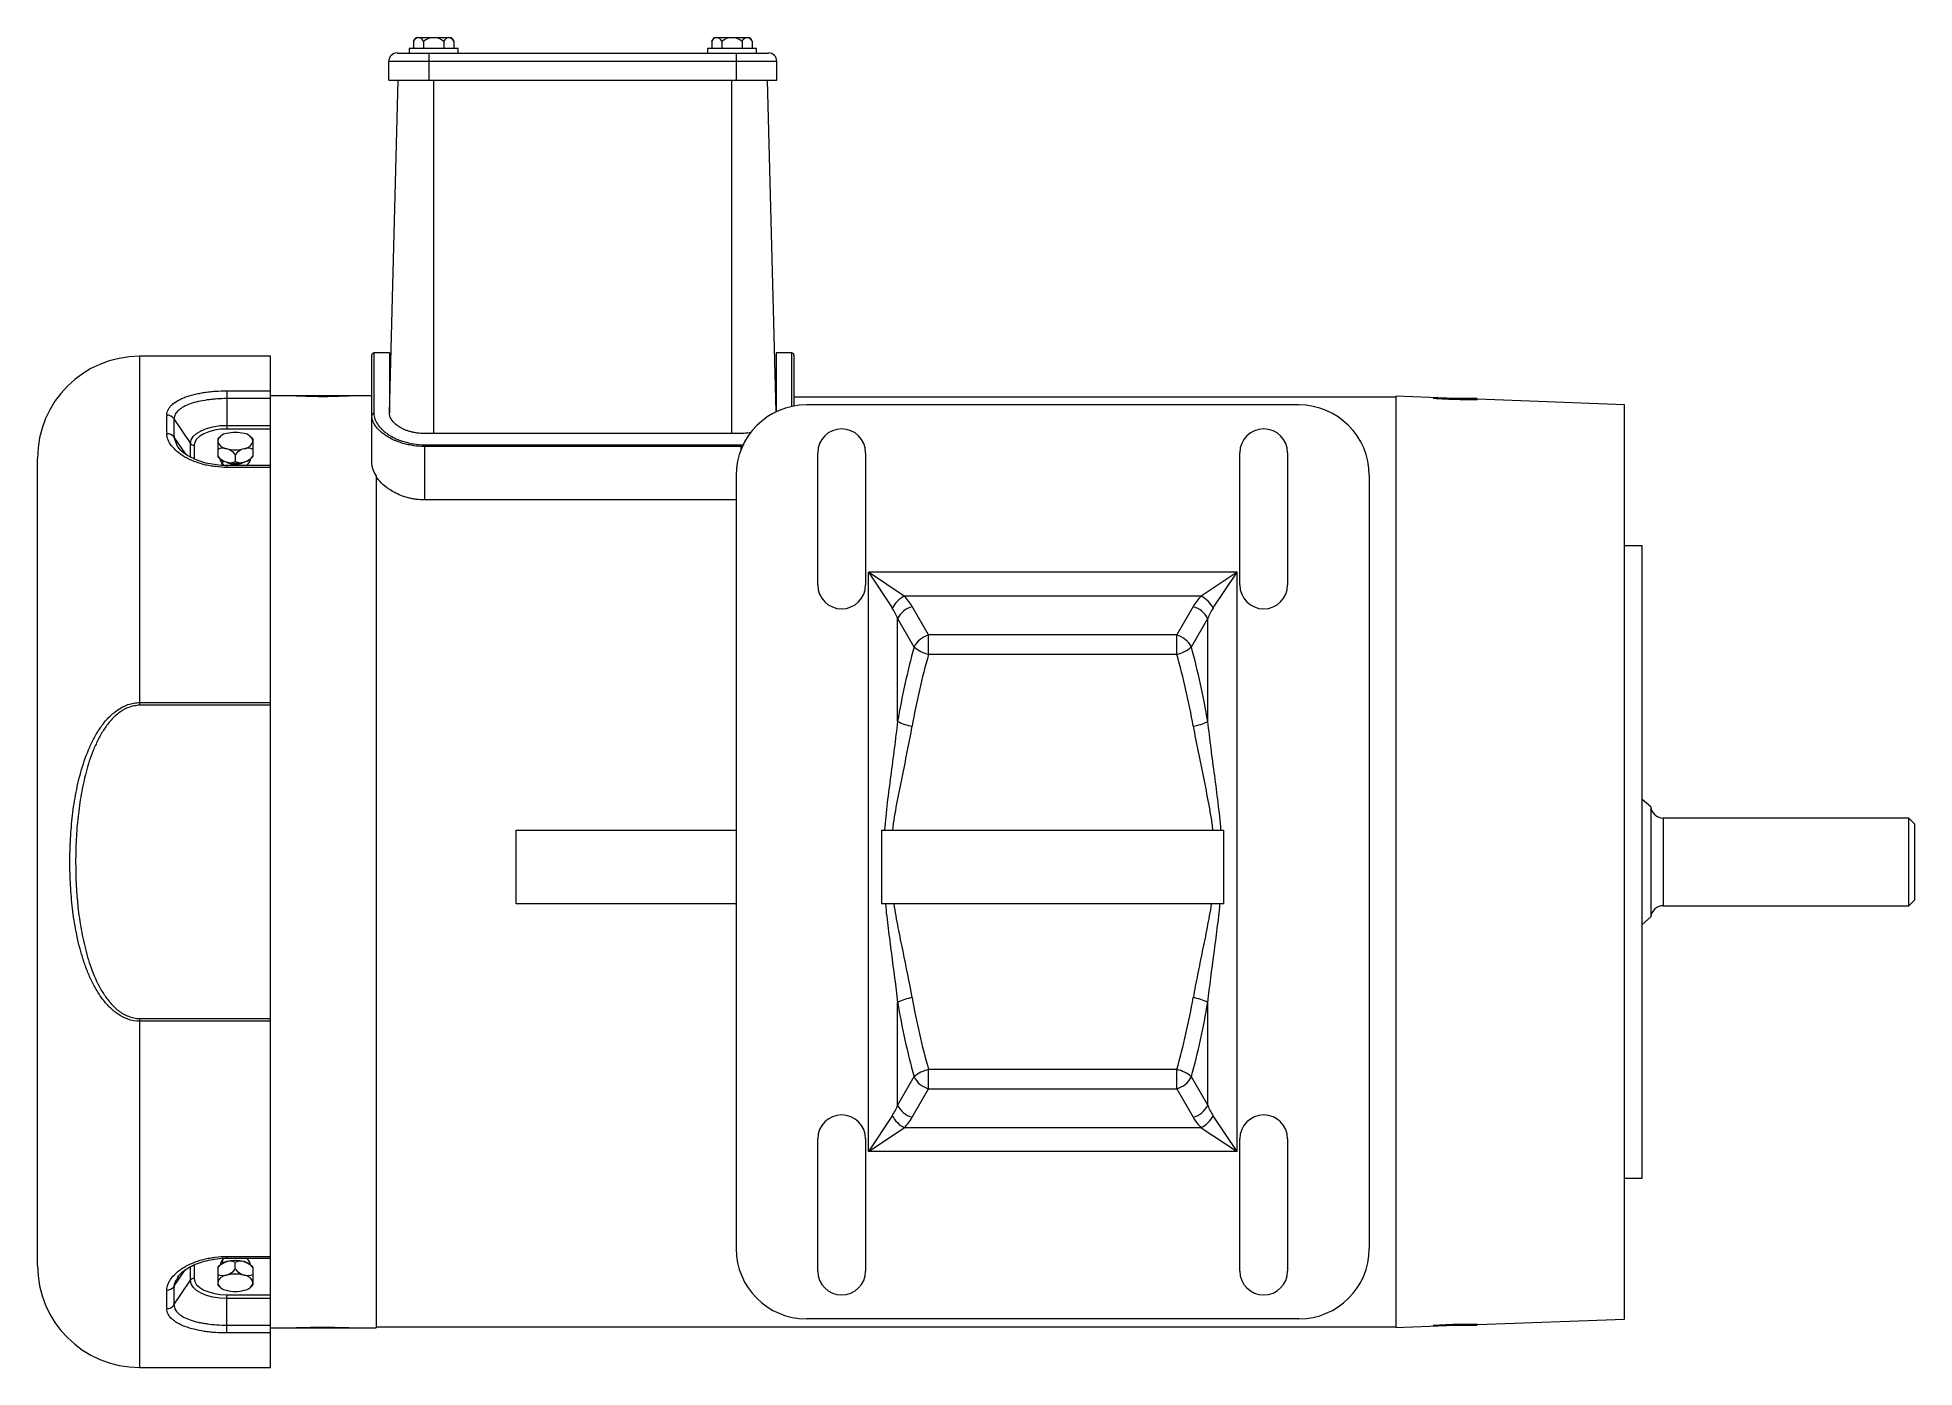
# Paper-space layout '_Bottom' of a CAD drawing. Header units: inches. Extents: x -6 to 7.3, y -3.6 to 5.9.
import ezdxf

# ---------------------------------------------------------------- set-up
doc = ezdxf.new("R2010")
doc.units = ezdxf.units.IN
doc.header["$MEASUREMENT"] = 0

psp = doc.layouts.new('_Bottom')

# ---------------------------------------------------------------- linework, layer by layer
at = {"color": 7, "linetype": 'Continuous', "lineweight": 15}
for p, q in [((-3.474, 5.753), (-0.836, 5.753)), ((-3.389, 5.785), (-3.389, 5.753)), ((-3.041, 5.785), (-3.389, 5.785)), ((-3.359, 5.837), (-3.359, 5.785)), ((-3.34, 5.863), (-3.09, 5.863)), ((-3.287, 5.837), (-3.287, 5.785)), ((-3.248, 5.561), (-3.248, 5.753)), ((-3.143, 5.837), (-3.143, 5.785)), ((-3.071, 5.837), (-3.071, 5.785)), ((-3.041, 5.753), (-3.041, 5.785)), ((-1.269, 5.785), (-1.269, 5.753)), ((-0.921, 5.785), (-1.269, 5.785)), ((-1.239, 5.837), (-1.239, 5.785)), ((-1.22, 5.863), (-0.97, 5.863)), ((-1.167, 5.837), (-1.167, 5.785)), ((-1.062, 5.561), (-1.062, 5.753)), ((-1.023, 5.837), (-1.023, 5.785)), ((-0.951, 5.837), (-0.951, 5.785)), ((-0.921, 5.753), (-0.921, 5.785)), ((-0.777, 5.694), (-3.534, 5.694)), ((-3.534, 5.561), (-3.534, 5.694)), ((-0.777, 5.561), (-0.777, 5.694)), ((-3.534, 5.561), (-0.777, 5.561)), ((-3.53, 3.192), (-3.467, 5.561)), ((-0.781, 3.201), (-0.843, 5.561)), ((-3.655, 2.843), (-3.655, 3.605)), ((-3.53, 3.62), (-3.64, 3.62)), ((-3.53, 3.62), (-3.53, 3.193)), ((-0.67, 3.62), (-0.78, 3.62)), ((-0.78, 3.62), (-0.78, 3.201)), ((-0.655, 3.605), (-0.655, 3.242)), ((-4.375, 3.596), (-5.305, 3.596)), ((-5.305, 3.596), (-5.305, 1.114)), ((-4.375, -3.596), (-4.375, 3.596)), ((-4.685, 3.35), (-4.375, 3.35)), ((-4.685, 3.35), (-4.685, 3.079)), ((-4.375, 3.295), (-4.685, 3.295)), ((-3.655, 3.315), (-4.375, 3.315)), ((-4.192, 3.315), (-3.818, 3.315)), ((3.625, 3.306), (-0.655, 3.306)), ((2.935, 3.25), (-0.565, 3.25)), ((3.987, 3.298), (3.625, 3.312)), ((3.625, 3.312), (3.625, -3.312)), ((3.889, 3.298), (4.198, 3.298)), ((4.205, 3.291), (4.198, 3.298)), ((5.25, 3.252), (4.205, 3.291)), ((5.25, -3.252), (5.25, 3.252)), ((-5.061, 3.151), (-4.944, 2.976)), ((-4.685, 3.105), (-4.375, 3.105)), ((-4.375, 3.079), (-4.685, 3.079)), ((-4.75, 3.008), (-4.75, 2.883)), ((-4.5, 3.008), (-4.5, 2.883)), ((-1.03, 3.047), (-3.28, 3.047)), ((-3.28, 2.967), (-1.03, 2.967)), ((-3.28, 2.967), (-3.28, 2.575)), ((-1.03, 2.955), (-3.28, 2.955)), ((-1.03, 2.934), (-1.03, 2.967)), ((-6.031, -2.87), (-6.031, 2.87)), ((-4.73, 2.855), (-4.73, 2.864)), ((-4.375, 2.819), (-4.685, 2.819)), ((-4.375, 2.806), (-4.685, 2.806)), ((-4.625, 2.897), (-4.625, 2.849)), ((-4.52, 2.864), (-4.52, 2.855)), ((-0.485, 1.97), (-0.485, 2.91)), ((-0.145, 2.91), (-0.145, 1.97)), ((2.515, 1.97), (2.515, 2.91)), ((2.855, 2.91), (2.855, 1.97)), ((-3.625, 2.749), (-3.625, -3.315)), ((-1.065, 2.75), (-1.065, -2.75)), ((3.435, 2.75), (3.435, -2.75)), ((-1.065, 2.575), (-3.28, 2.575)), ((5.375, 2.249), (5.25, 2.249)), ((5.375, -2.249), (5.375, 2.249)), ((2.495, 2.06), (-0.125, 2.06)), ((-0.125, -2.06), (-0.125, 2.06)), ((-0.125, 2.06), (0.044, 1.806)), ((0.129, 1.891), (-0.125, 2.06)), ((2.495, 2.06), (2.241, 1.891)), ((2.326, 1.806), (2.495, 2.06)), ((2.495, -2.06), (2.495, 2.06)), ((2.241, 1.891), (0.129, 1.891)), ((0.303, 1.614), (0.186, 1.816)), ((2.184, 1.816), (2.067, 1.614)), ((0.082, 0.999), (0.082, 1.731)), ((0.082, 1.731), (0.199, 1.529)), ((2.067, 1.614), (0.303, 1.614)), ((0.303, 1.477), (0.303, 1.614)), ((2.067, 1.477), (2.067, 1.614)), ((2.171, 1.529), (2.288, 1.731)), ((2.288, 0.999), (2.288, 1.731)), ((0.303, 1.477), (2.067, 1.477)), ((-5.305, 1.133), (-4.375, 1.133)), ((-4.375, 1.114), (-5.305, 1.114)), ((5.436, 0.391), (5.375, 0.444)), ((5.436, 0.391), (5.436, -0.391)), ((7.27, 0.312), (5.525, 0.312)), ((7.31, 0.272), (7.27, 0.312)), ((7.27, -0.312), (7.27, 0.312)), ((7.31, 0.272), (7.31, -0.272)), ((-2.629, -0.298), (-2.629, 0.226)), ((-2.629, 0.226), (-1.065, 0.226)), ((-0.031, 0.226), (-0.031, -0.298)), ((-0.031, 0.226), (2.401, 0.226)), ((2.401, -0.298), (2.401, 0.226)), ((-1.065, -0.298), (-2.629, -0.298)), ((2.401, -0.298), (-0.031, -0.298)), ((5.375, -0.444), (5.436, -0.391)), ((5.525, -0.312), (7.27, -0.312)), ((7.27, -0.312), (7.31, -0.272)), ((0.082, -1.731), (0.082, -0.999)), ((2.288, -1.731), (2.288, -0.999)), ((-5.305, -1.114), (-5.305, -3.596)), ((-5.305, -1.114), (-4.375, -1.114)), ((-4.375, -1.133), (-5.305, -1.133)), ((0.199, -1.529), (0.082, -1.731)), ((2.067, -1.477), (0.303, -1.477)), ((0.303, -1.614), (0.303, -1.477)), ((2.067, -1.614), (2.067, -1.477)), ((2.288, -1.731), (2.171, -1.529)), ((0.186, -1.816), (0.303, -1.614)), ((0.303, -1.614), (2.067, -1.614)), ((2.067, -1.614), (2.184, -1.816)), ((0.044, -1.806), (-0.125, -2.06)), ((2.495, -2.06), (2.326, -1.806)), ((-0.485, -2.91), (-0.485, -1.97)), ((-0.145, -1.97), (-0.145, -2.91)), ((-0.125, -2.06), (0.129, -1.891)), ((2.241, -1.891), (0.129, -1.891)), ((2.241, -1.891), (2.495, -2.06)), ((2.515, -2.91), (2.515, -1.97)), ((2.855, -1.97), (2.855, -2.91)), ((2.495, -2.06), (-0.125, -2.06)), ((5.25, -2.249), (5.375, -2.249)), ((-4.75, -2.883), (-4.75, -3.008)), ((-4.73, -2.855), (-4.73, -2.864)), ((-4.685, -2.806), (-4.375, -2.806)), ((-4.685, -2.819), (-4.375, -2.819)), ((-4.625, -2.897), (-4.625, -2.849)), ((-4.52, -2.864), (-4.52, -2.855)), ((-4.5, -2.883), (-4.5, -3.008)), ((-5.061, -3.151), (-4.944, -2.976)), ((-5.03, -2.953), (-5.035, -2.96)), ((-4.685, -3.079), (-4.375, -3.079)), ((-4.685, -3.35), (-4.685, -3.079)), ((-4.375, -3.105), (-4.685, -3.105)), ((-4.685, -3.295), (-4.375, -3.295)), ((-4.375, -3.315), (-3.625, -3.315)), ((-3.818, -3.315), (-4.192, -3.315)), ((-3.625, -3.306), (3.625, -3.306)), ((2.935, -3.25), (-0.565, -3.25)), ((3.625, -3.312), (3.987, -3.298)), ((4.198, -3.298), (3.889, -3.298)), ((4.198, -3.298), (4.205, -3.291)), ((4.205, -3.291), (5.25, -3.252)), ((-4.375, -3.35), (-4.685, -3.35)), ((-5.305, -3.596), (-4.375, -3.596))]:
    psp.add_line(p, q, dxfattribs=at)
at = {"color": 8, "linetype": 'Continuous', "lineweight": 15}
for p, q in [((-3.215, 3.047), (-3.215, 5.561)), ((-1.095, 3.047), (-1.095, 5.561)), ((-3.64, 3.62), (-3.64, 3.19)), ((-0.67, 3.239), (-0.67, 3.62)), ((-5.061, 3.021), (-5.035, 2.953)), ((-5.061, 3.021), (-4.98, 2.901)), ((-4.944, 2.879), (-4.944, 2.976)), ((-4.918, 2.963), (-4.918, 2.867)), ((-1.03, 2.967), (-1.008, 2.968)), ((-1.015, 2.955), (-1.03, 2.955)), ((-4.715, 2.854), (-4.715, 2.828)), ((-4.685, 2.819), (-4.685, 2.806)), ((5.525, 0.312), (5.525, -0.312)), ((-5.061, -3.021), (-4.981, -2.902)), ((-4.944, -2.976), (-4.944, -2.879)), ((-4.918, -2.866), (-4.918, -2.963)), ((-4.715, -2.828), (-4.715, -2.854)), ((-4.685, -2.806), (-4.685, -2.819))]:
    psp.add_line(p, q, dxfattribs=at)
at = {"color": 7, "linetype": 'Continuous', "lineweight": 15, "flags": 128}
for points in [[(-4.944, 2.976), (-4.939, 3.001), (-4.924, 3.025), (-4.9, 3.048), (-4.868, 3.067), (-4.829, 3.083), (-4.784, 3.095), (-4.735, 3.103), (-4.685, 3.105)], [(-4.685, 3.079), (-4.73, 3.077), (-4.774, 3.07), (-4.814, 3.059), (-4.85, 3.045), (-4.878, 3.027), (-4.9, 3.007), (-4.913, 2.985), (-4.918, 2.963)], [(-4.685, -3.105), (-4.735, -3.103), (-4.784, -3.095), (-4.829, -3.083), (-4.868, -3.067), (-4.9, -3.048), (-4.924, -3.025), (-4.939, -3.001), (-4.944, -2.976)], [(-4.918, -2.963), (-4.913, -2.985), (-4.9, -3.007), (-4.878, -3.027), (-4.85, -3.045), (-4.814, -3.059), (-4.774, -3.07), (-4.73, -3.077), (-4.685, -3.079)]]:
    psp.add_lwpolyline(points, dxfattribs=at)
at = {"color": 7, "linetype": 'Continuous', "lineweight": 15}
for centre, radius, start, end in [((-3.474, 5.694), 0.06, 90, 180), ((-3.215, 5.753), 0.167, 138.6522, 150.0945), ((-3.318, 5.819), 0.0453, 96.9616, 156.6167), ((-3.329, 5.819), 0.0453, 23.3833, 83.0384), ((-3.215, 5.753), 0.11, 48.9984, 131.0016), ((-3.101, 5.819), 0.0453, 96.9616, 156.6167), ((-3.112, 5.819), 0.0453, 23.3833, 83.0384), ((-3.215, 5.753), 0.167, 29.9055, 41.3478), ((-1.095, 5.753), 0.167, 138.6522, 150.0945), ((-1.198, 5.819), 0.0453, 96.9616, 156.6167), ((-1.209, 5.819), 0.0453, 23.3833, 83.0384), ((-1.095, 5.753), 0.11, 48.9984, 131.0016), ((-0.981, 5.819), 0.0453, 96.9616, 156.6167), ((-0.992, 5.819), 0.0453, 23.3833, 83.0384), ((-1.095, 5.753), 0.167, 29.9055, 41.3478), ((-0.836, 5.694), 0.06, 360, 90), ((-3.64, 3.605), 0.015, 90, 180), ((-0.67, 3.605), 0.015, 0, 90), ((-5.305, 2.87), 0.726, 90, 180), ((-3.515, 3.445), 0.015, 180, 236.8623), ((-0.795, 3.445), 0.015, 303.1377, 360), ((-0.565, 2.75), 0.5, 90, 180), ((2.935, 2.75), 0.5, 0, 90), ((-3.532, 3.112), 1.582, 177.6056, 182.3944), ((-5.112, 3.116), 0.0624, 34.5175, 90.484), ((-3.532, 3.086), 1.53, 177.565, 182.435), ((-3.641, 3.175), 0.0142, 86.6118, 176.1539), ((-0.315, 2.91), 0.17, 0, 180), ((2.685, 2.91), 0.17, 0, 180), ((-5.11, 2.984), 0.0618, 36.6741, 92.2212), ((-4.918, 2.994), 0.0311, 215.5649, 271.305), ((-4.68, 2.975), 0.0722, 95.9678, 165.819), ((-4.625, 2.898), 0.167, 130.2859, 138.6522), ((-4.68, 3.011), 0.0722, 194.181, 264.0322), ((-4.713, 2.863), 0.0798, 71.7296, 118.013), ((-4.625, 2.82), 0.235, 74.6021, 105.3979), ((-4.727, 2.812), 0.133, 40.1276, 72.8174), ((-4.625, 3.166), 0.235, 254.6021, 285.3979), ((-4.523, 2.812), 0.133, 107.1826, 139.8724), ((-4.57, 2.975), 0.0722, 14.181, 84.0322), ((-4.57, 3.011), 0.0722, 275.9678, 345.819), ((-4.537, 2.863), 0.0798, 61.987, 108.2704), ((-4.625, 2.898), 0.167, 41.3478, 49.7141), ((-4.648, 2.971), 0.133, 220.1276, 252.8174), ((-4.625, 2.993), 0.167, 221.3478, 229.7141), ((-4.655, 2.967), 0.128, 233.9505, 255.1737), ((-4.682, 2.864), 0.049, 190.6032, 245.2247), ((-4.662, 2.919), 0.0798, 251.7296, 298.013), ((-4.625, 3.071), 0.235, 254.6021, 285.3979), ((-4.588, 2.919), 0.0798, 241.987, 288.2704), ((-4.602, 2.971), 0.133, 287.1826, 319.8724), ((-4.595, 2.967), 0.128, 284.8263, 306.0495), ((-4.569, 2.864), 0.0495, 293.822, 349.2158), ((-4.625, 2.993), 0.167, 310.2859, 318.6522), ((-0.315, 1.97), 0.17, 180, 0), ((0.22, 1.715), 0.197, 117.2738, 152.7262), ((-0.125, 1.636), 0.36, 30, 45), ((2.495, 1.636), 0.36, 135, 150), ((2.15, 1.715), 0.197, 27.2738, 62.7262), ((2.685, 1.97), 0.17, 180, 0), ((-0.274, 1.596), 0.381, 20.7786, 33.3797), ((0.229, 1.657), 0.164, 105.1438, 153.3192), ((2.141, 1.657), 0.164, 26.6808, 74.8562), ((2.644, 1.596), 0.381, 146.6203, 159.2214), ((0.346, 1.455), 0.164, 105.1438, 153.3192), ((2.024, 1.455), 0.164, 26.6808, 74.8562), ((5.388, 0.106), 5.38, 164.6697, 170.4489), ((5.159, 0.099), 5.048, 164.158, 170.1193), ((0.341, 1.683), 0.209, 227.4903, 259.6621), ((2.029, 1.683), 0.209, 280.3379, 312.5097), ((-2.789, 0.099), 5.048, 9.8807, 15.842), ((-3.018, 0.106), 5.38, 9.5511, 15.3303), ((0.22, 1.245), 0.281, 240.8157, 263.2012), ((2.15, 1.245), 0.281, 276.7988, 299.1843), ((5.525, 0.402), 0.09, 187.4616, 270), ((5.525, -0.402), 0.09, 90, 172.5384), ((0.22, -1.245), 0.281, 96.7988, 119.1843), ((5.388, -0.106), 5.38, 189.5511, 195.3303), ((5.159, -0.099), 5.048, 189.8807, 195.842), ((-2.789, -0.099), 5.048, 344.158, 350.1193), ((-3.018, -0.106), 5.38, 344.6697, 350.4489), ((2.15, -1.245), 0.281, 60.8157, 83.2012), ((0.341, -1.683), 0.209, 100.3379, 132.5097), ((0.346, -1.455), 0.164, 206.6808, 254.8562), ((2.029, -1.683), 0.209, 47.4903, 79.6621), ((2.024, -1.455), 0.164, 285.1438, 333.3192), ((-0.274, -1.596), 0.381, 326.6203, 339.2214), ((0.229, -1.657), 0.164, 206.6808, 254.8562), ((2.141, -1.657), 0.164, 285.1438, 333.3192), ((2.644, -1.596), 0.381, 200.7786, 213.3797), ((-0.315, -1.97), 0.17, 0, 180), ((0.22, -1.715), 0.197, 207.2738, 242.7262), ((-0.125, -1.636), 0.36, 315, 330), ((2.495, -1.636), 0.36, 210, 225), ((2.15, -1.715), 0.197, 297.2738, 332.7262), ((2.685, -1.97), 0.17, 0, 180), ((-0.565, -2.75), 0.5, 180, 270), ((2.935, -2.75), 0.5, 270, 0), ((-5.305, -2.87), 0.726, 180, 270), ((-4.648, -2.971), 0.133, 107.1826, 139.8724), ((-4.625, -2.993), 0.167, 130.2859, 138.6522), ((-4.713, -2.863), 0.0798, 241.987, 288.2704), ((-4.682, -2.864), 0.0489, 115.121, 169.4626), ((-4.655, -2.967), 0.128, 104.8263, 126.0495), ((-4.625, -3.071), 0.235, 74.6021, 105.3979), ((-4.662, -2.919), 0.0798, 61.987, 108.2704), ((-4.625, -3.166), 0.235, 74.6021, 105.3979), ((-4.727, -2.812), 0.133, 287.1826, 319.8724), ((-4.588, -2.919), 0.0798, 71.7296, 118.013), ((-4.523, -2.812), 0.133, 220.1276, 252.8174), ((-4.602, -2.971), 0.133, 40.1276, 72.8174), ((-4.595, -2.967), 0.128, 53.9505, 75.1737), ((-4.537, -2.863), 0.0798, 251.7296, 298.013), ((-4.569, -2.864), 0.0495, 10.7842, 66.178), ((-4.625, -2.993), 0.167, 41.3478, 49.7141), ((-0.315, -2.91), 0.17, 180, 0), ((2.685, -2.91), 0.17, 180, 0), ((-3.532, -3.112), 1.582, 177.6056, 182.3944), ((-5.11, -2.984), 0.0618, 267.7788, 323.3259), ((-3.532, -3.086), 1.53, 177.565, 182.435), ((-4.918, -2.994), 0.0311, 88.695, 144.4351), ((-4.68, -3.011), 0.0722, 95.9678, 165.819), ((-4.68, -2.975), 0.0722, 194.181, 264.0322), ((-4.625, -2.898), 0.167, 221.3478, 229.7141), ((-4.625, -2.82), 0.235, 254.6021, 285.3979), ((-4.57, -3.011), 0.0722, 14.181, 84.0322), ((-4.57, -2.975), 0.0722, 275.9678, 345.819), ((-4.625, -2.898), 0.167, 310.2859, 318.6522), ((-5.112, -3.116), 0.0624, 269.516, 325.4825)]:
    psp.add_arc(centre, radius, start, end, dxfattribs=at)
for points, knots in [([(-5.113, 3.178), (-5.112, 3.191), (-5.109, 3.204), (-5.1, 3.221), (-5.096, 3.227), (-5.088, 3.239), (-5.083, 3.244), (-5.066, 3.26), (-5.052, 3.27), (-5.029, 3.284), (-5.02, 3.289), (-5.002, 3.297), (-4.993, 3.301), (-4.964, 3.312), (-4.942, 3.319), (-4.907, 3.328), (-4.895, 3.33), (-4.871, 3.335), (-4.846, 3.339), (-4.821, 3.343), (-4.794, 3.345), (-4.781, 3.347), (-4.74, 3.35), (-4.713, 3.35), (-4.685, 3.35)], [0, 0, 0, 0, 0.125, 0.125, 0.1875, 0.1875, 0.25, 0.25, 0.375, 0.375, 0.4375, 0.4375, 0.5, 0.5, 0.625, 0.625, 0.6875, 0.6875, 0.75, 0.8125, 0.8125, 0.875, 0.875, 1, 1, 1, 1]), ([(-4.685, 3.295), (-4.709, 3.295), (-4.733, 3.294), (-4.768, 3.292), (-4.779, 3.291), (-4.802, 3.288), (-4.814, 3.287), (-4.847, 3.282), (-4.868, 3.279), (-4.909, 3.269), (-4.928, 3.264), (-4.963, 3.252), (-4.978, 3.245), (-4.999, 3.233), (-5.006, 3.229), (-5.018, 3.221), (-5.023, 3.217), (-5.038, 3.203), (-5.046, 3.194), (-5.057, 3.173), (-5.06, 3.162), (-5.061, 3.151)], [0, 0, 0, 0, 0.125, 0.125, 0.1875, 0.1875, 0.25, 0.25, 0.375, 0.375, 0.5, 0.5, 0.625, 0.625, 0.6875, 0.6875, 0.75, 0.75, 0.875, 0.875, 1, 1, 1, 1]), ([(-3.818, 3.315), (-3.821, 3.315), (-3.824, 3.314), (-3.832, 3.314), (-3.837, 3.314), (-3.849, 3.313), (-3.855, 3.313), (-3.869, 3.312), (-3.877, 3.312), (-3.894, 3.311), (-3.903, 3.311), (-3.921, 3.31), (-3.931, 3.31), (-3.951, 3.31), (-3.962, 3.309), (-3.983, 3.309), (-3.994, 3.309), (-4.016, 3.309), (-4.026, 3.309), (-4.048, 3.309), (-4.058, 3.31), (-4.078, 3.31), (-4.088, 3.31), (-4.107, 3.311), (-4.116, 3.311), (-4.133, 3.312), (-4.141, 3.312), (-4.155, 3.313), (-4.161, 3.313), (-4.173, 3.314), (-4.178, 3.314), (-4.186, 3.314), (-4.189, 3.315), (-4.192, 3.315)], [0, 0, 0, 0, 0.0625, 0.0625, 0.125, 0.125, 0.1875, 0.1875, 0.25, 0.25, 0.3125, 0.3125, 0.375, 0.375, 0.4375, 0.4375, 0.5, 0.5, 0.5625, 0.5625, 0.625, 0.625, 0.6875, 0.6875, 0.75, 0.75, 0.8125, 0.8125, 0.875, 0.875, 0.9375, 0.9375, 1, 1, 1, 1]), ([(3.889, 3.298), (3.905, 3.297), (3.938, 3.295), (4, 3.292), (4.064, 3.29), (4.123, 3.289), (4.169, 3.29), (4.2, 3.29), (4.203, 3.29), (4.205, 3.29)], [0, 0, 0, 0, 0.1291163, 0.2768121, 0.4210772, 0.5640141, 0.7088986, 0.8580099, 1, 1, 1, 1]), ([(-3.28, 2.955), (-3.307, 2.955), (-3.333, 2.957), (-3.371, 2.962), (-3.384, 2.965), (-3.409, 2.97), (-3.421, 2.973), (-3.444, 2.98), (-3.456, 2.984), (-3.477, 2.992), (-3.488, 2.996), (-3.519, 3.01), (-3.537, 3.02), (-3.562, 3.037), (-3.57, 3.042), (-3.584, 3.054), (-3.591, 3.06), (-3.61, 3.077), (-3.62, 3.09), (-3.638, 3.115), (-3.644, 3.127), (-3.653, 3.152), (-3.655, 3.164), (-3.655, 3.176)], [0, 0, 0, 0, 0.125, 0.125, 0.1875, 0.1875, 0.25, 0.25, 0.3125, 0.3125, 0.375, 0.375, 0.5, 0.5, 0.5625, 0.5625, 0.625, 0.625, 0.75, 0.75, 0.875, 0.875, 1, 1, 1, 1]), ([(-3.64, 3.19), (-3.64, 3.177), (-3.638, 3.165), (-3.63, 3.14), (-3.624, 3.128), (-3.607, 3.103), (-3.597, 3.091), (-3.579, 3.073), (-3.573, 3.067), (-3.559, 3.056), (-3.551, 3.05), (-3.527, 3.033), (-3.51, 3.023), (-3.481, 3.009), (-3.471, 3.005), (-3.45, 2.996), (-3.439, 2.993), (-3.416, 2.986), (-3.405, 2.983), (-3.381, 2.977), (-3.368, 2.975), (-3.331, 2.969), (-3.306, 2.967), (-3.28, 2.967)], [0, 0, 0, 0, 0.125, 0.125, 0.25, 0.25, 0.375, 0.375, 0.4375, 0.4375, 0.5, 0.5, 0.625, 0.625, 0.6875, 0.6875, 0.75, 0.75, 0.8125, 0.8125, 0.875, 0.875, 1, 1, 1, 1]), ([(-3.28, 3.047), (-3.298, 3.047), (-3.315, 3.048), (-3.341, 3.051), (-3.349, 3.053), (-3.366, 3.056), (-3.374, 3.058), (-3.39, 3.063), (-3.397, 3.065), (-3.412, 3.07), (-3.419, 3.073), (-3.439, 3.082), (-3.451, 3.089), (-3.468, 3.1), (-3.473, 3.103), (-3.483, 3.111), (-3.488, 3.115), (-3.5, 3.127), (-3.507, 3.135), (-3.519, 3.151), (-3.523, 3.16), (-3.529, 3.177), (-3.53, 3.185), (-3.53, 3.193)], [0, 0, 0, 0, 0.125, 0.125, 0.1875, 0.1875, 0.25, 0.25, 0.3125, 0.3125, 0.375, 0.375, 0.5, 0.5, 0.5625, 0.5625, 0.625, 0.625, 0.75, 0.75, 0.875, 0.875, 1, 1, 1, 1]), ([(-4.685, 2.806), (-4.713, 2.806), (-4.74, 2.808), (-4.78, 2.813), (-4.793, 2.815), (-4.82, 2.819), (-4.833, 2.822), (-4.871, 2.832), (-4.895, 2.84), (-4.941, 2.858), (-4.963, 2.868), (-5.003, 2.891), (-5.021, 2.903), (-5.044, 2.923), (-5.052, 2.93), (-5.065, 2.944), (-5.071, 2.951), (-5.088, 2.972), (-5.097, 2.987), (-5.109, 3.016), (-5.112, 3.031), (-5.113, 3.046)], [0, 0, 0, 0, 0.125, 0.125, 0.1875, 0.1875, 0.25, 0.25, 0.375, 0.375, 0.5, 0.5, 0.625, 0.625, 0.6875, 0.6875, 0.75, 0.75, 0.875, 0.875, 1, 1, 1, 1]), ([(-4.685, 2.82), (-4.693, 2.82), (-4.723, 2.819), (-4.774, 2.825), (-4.835, 2.836), (-4.891, 2.854), (-4.941, 2.876), (-4.983, 2.901), (-5.015, 2.928), (-5.028, 2.945), (-5.035, 2.953)], [0, 0, 0, 0, 0.05335, 0.192511, 0.331587, 0.470155, 0.607771, 0.743424, 0.877153, 1, 1, 1, 1]), ([(-0.958, 3.055), (-0.976, 3.052), (-0.999, 3.047), (-1.024, 3.047), (-1.03, 3.047)], [0, 0, 0, 0, 0.742815, 1, 1, 1, 1]), ([(-4.686, 2.843), (-4.68, 2.84), (-4.668, 2.834), (-4.646, 2.83), (-4.631, 2.829), (-4.625, 2.829)], [0, 0, 0, 0, 0.345497, 0.747591, 1, 1, 1, 1]), ([(-4.625, 2.829), (-4.616, 2.83), (-4.598, 2.831), (-4.577, 2.836), (-4.568, 2.841), (-4.566, 2.843)], [0, 0, 0, 0, 0.4113113, 0.8226196, 1, 1, 1, 1]), ([(-3.625, 2.749), (-3.635, 2.765), (-3.642, 2.781), (-3.652, 2.812), (-3.655, 2.828), (-3.655, 2.843)], [0, 0, 0, 0, 0.5, 0.5, 1, 1, 1, 1]), ([(-3.28, 2.575), (-3.3, 2.575), (-3.32, 2.576), (-3.349, 2.58), (-3.358, 2.581), (-3.377, 2.585), (-3.387, 2.587), (-3.414, 2.594), (-3.432, 2.6), (-3.465, 2.613), (-3.481, 2.621), (-3.526, 2.645), (-3.551, 2.663), (-3.595, 2.702), (-3.612, 2.722), (-3.625, 2.743)], [0, 0, 0, 0, 0.125, 0.125, 0.1875, 0.1875, 0.25, 0.25, 0.375, 0.375, 0.5, 0.5, 0.75, 0.75, 1, 1, 1, 1]), ([(-5.305, -1.133), (-5.333, -1.133), (-5.361, -1.128), (-5.415, -1.109), (-5.439, -1.096), (-5.474, -1.072), (-5.485, -1.063), (-5.506, -1.045), (-5.516, -1.035), (-5.545, -1.005), (-5.563, -0.984), (-5.595, -0.938), (-5.61, -0.914), (-5.637, -0.865), (-5.649, -0.84), (-5.672, -0.789), (-5.682, -0.764), (-5.701, -0.711), (-5.71, -0.684), (-5.733, -0.604), (-5.746, -0.55), (-5.767, -0.441), (-5.776, -0.387), (-5.789, -0.277), (-5.793, -0.222), (-5.8, -0.111), (-5.801, -0.055), (-5.801, 0.056), (-5.8, 0.111), (-5.793, 0.222), (-5.789, 0.277), (-5.776, 0.386), (-5.767, 0.441), (-5.746, 0.55), (-5.733, 0.604), (-5.702, 0.711), (-5.683, 0.764), (-5.649, 0.841), (-5.637, 0.866), (-5.61, 0.915), (-5.595, 0.938), (-5.571, 0.972), (-5.563, 0.983), (-5.545, 1.005), (-5.535, 1.016), (-5.506, 1.046), (-5.485, 1.064), (-5.45, 1.088), (-5.438, 1.096), (-5.414, 1.108), (-5.401, 1.114), (-5.375, 1.123), (-5.361, 1.127), (-5.333, 1.131), (-5.319, 1.133), (-5.305, 1.133)], [0, 0, 0, 0, 0.03125, 0.03125, 0.0625, 0.0625, 0.078125, 0.078125, 0.09375, 0.09375, 0.125, 0.125, 0.15625, 0.15625, 0.1875, 0.1875, 0.21875, 0.21875, 0.25, 0.25, 0.3125, 0.3125, 0.375, 0.375, 0.4375, 0.4375, 0.5, 0.5, 0.5625, 0.5625, 0.625, 0.625, 0.6875, 0.6875, 0.75, 0.75, 0.8125, 0.8125, 0.84375, 0.84375, 0.875, 0.875, 0.890625, 0.890625, 0.90625, 0.90625, 0.9375, 0.9375, 0.953125, 0.953125, 0.96875, 0.96875, 0.984375, 0.984375, 1, 1, 1, 1]), ([(-5.305, 1.114), (-5.319, 1.114), (-5.332, 1.112), (-5.359, 1.107), (-5.372, 1.103), (-5.397, 1.094), (-5.41, 1.088), (-5.433, 1.074), (-5.445, 1.066), (-5.477, 1.041), (-5.496, 1.022), (-5.532, 0.981), (-5.548, 0.959), (-5.577, 0.914), (-5.59, 0.89), (-5.614, 0.842), (-5.625, 0.817), (-5.645, 0.767), (-5.655, 0.742), (-5.672, 0.69), (-5.679, 0.664), (-5.7, 0.586), (-5.711, 0.534), (-5.73, 0.428), (-5.737, 0.375), (-5.749, 0.269), (-5.753, 0.215), (-5.759, 0.107), (-5.76, 0.053), (-5.76, -0.108), (-5.755, -0.215), (-5.738, -0.374), (-5.73, -0.427), (-5.716, -0.507), (-5.711, -0.533), (-5.699, -0.586), (-5.693, -0.612), (-5.672, -0.691), (-5.656, -0.742), (-5.615, -0.843), (-5.591, -0.891), (-5.548, -0.959), (-5.532, -0.98), (-5.506, -1.011), (-5.496, -1.021), (-5.477, -1.04), (-5.467, -1.049), (-5.445, -1.066), (-5.434, -1.074), (-5.41, -1.087), (-5.398, -1.093), (-5.372, -1.103), (-5.359, -1.107), (-5.333, -1.112), (-5.319, -1.114), (-5.305, -1.114)], [0, 0, 0, 0, 0.015625, 0.015625, 0.03125, 0.03125, 0.046875, 0.046875, 0.0625, 0.0625, 0.09375, 0.09375, 0.125, 0.125, 0.15625, 0.15625, 0.1875, 0.1875, 0.21875, 0.21875, 0.25, 0.25, 0.3125, 0.3125, 0.375, 0.375, 0.4375, 0.4375, 0.5, 0.5, 0.625, 0.625, 0.6875, 0.6875, 0.71875, 0.71875, 0.75, 0.75, 0.8125, 0.8125, 0.875, 0.875, 0.90625, 0.90625, 0.921875, 0.921875, 0.9375, 0.9375, 0.953125, 0.953125, 0.96875, 0.96875, 0.984375, 0.984375, 1, 1, 1, 1]), ([(0.082, 0.999), (0.068, 0.871), (0.051, 0.743), (0.025, 0.55), (0.016, 0.485), (0.001, 0.356), (-0.006, 0.291), (-0.011, 0.226)], [0, 0, 0, 0, 0.5, 0.5, 0.75, 0.75, 1, 1, 1, 1]), ([(0.048, 0.226), (0.055, 0.289), (0.066, 0.351), (0.089, 0.476), (0.101, 0.537), (0.127, 0.66), (0.139, 0.722), (0.164, 0.844), (0.176, 0.905), (0.186, 0.965)], [0, 0, 0, 0, 0.25, 0.25, 0.5, 0.5, 0.75, 0.75, 1, 1, 1, 1]), ([(2.184, 0.965), (2.205, 0.844), (2.23, 0.723), (2.269, 0.538), (2.281, 0.477), (2.298, 0.383), (2.304, 0.352), (2.314, 0.289), (2.319, 0.257), (2.322, 0.226)], [0, 0, 0, 0, 0.5, 0.5, 0.75, 0.75, 0.875, 0.875, 1, 1, 1, 1]), ([(2.381, 0.226), (2.376, 0.291), (2.369, 0.356), (2.353, 0.486), (2.345, 0.55), (2.319, 0.743), (2.302, 0.871), (2.288, 0.999)], [0, 0, 0, 0, 0.25, 0.25, 0.5, 0.5, 1, 1, 1, 1]), ([(-0.004, -0.298), (0.001, -0.357), (0.008, -0.416), (0.023, -0.533), (0.03, -0.592), (0.054, -0.767), (0.069, -0.883), (0.082, -0.999)], [0, 0, 0, 0, 0.25, 0.25, 0.5, 0.5, 1, 1, 1, 1]), ([(0.186, -0.965), (0.167, -0.856), (0.144, -0.746), (0.11, -0.579), (0.098, -0.524), (0.077, -0.412), (0.066, -0.355), (0.058, -0.298)], [0, 0, 0, 0, 0.5, 0.5, 0.75, 0.75, 1, 1, 1, 1]), ([(2.312, -0.298), (2.304, -0.355), (2.293, -0.411), (2.272, -0.523), (2.26, -0.579), (2.237, -0.69), (2.226, -0.745), (2.204, -0.856), (2.193, -0.911), (2.184, -0.965)], [0, 0, 0, 0, 0.25, 0.25, 0.5, 0.5, 0.75, 0.75, 1, 1, 1, 1]), ([(2.288, -0.999), (2.301, -0.883), (2.316, -0.767), (2.34, -0.591), (2.347, -0.533), (2.362, -0.416), (2.369, -0.357), (2.374, -0.298)], [0, 0, 0, 0, 0.5, 0.5, 0.75, 0.75, 1, 1, 1, 1]), ([(-5.113, -3.046), (-5.112, -3.031), (-5.109, -3.016), (-5.1, -2.994), (-5.096, -2.987), (-5.088, -2.973), (-5.083, -2.965), (-5.066, -2.944), (-5.052, -2.93), (-5.029, -2.91), (-5.02, -2.904), (-5.002, -2.891), (-4.993, -2.885), (-4.964, -2.868), (-4.942, -2.858), (-4.907, -2.844), (-4.895, -2.84), (-4.871, -2.832), (-4.846, -2.825), (-4.821, -2.82), (-4.794, -2.815), (-4.781, -2.813), (-4.74, -2.808), (-4.713, -2.806), (-4.685, -2.806)], [0, 0, 0, 0, 0.125, 0.125, 0.1875, 0.1875, 0.25, 0.25, 0.375, 0.375, 0.4375, 0.4375, 0.5, 0.5, 0.625, 0.625, 0.6875, 0.6875, 0.75, 0.8125, 0.8125, 0.875, 0.875, 1, 1, 1, 1]), ([(-5.037, -2.957), (-5.035, -2.953), (-5.027, -2.941), (-5.004, -2.918), (-4.969, -2.892), (-4.926, -2.868), (-4.874, -2.848), (-4.817, -2.832), (-4.755, -2.822), (-4.71, -2.818), (-4.687, -2.819), (-4.685, -2.819)], [0, 0, 0, 0, 0.0674934, 0.195106, 0.3220981, 0.4523303, 0.5834134, 0.7171793, 0.8514774, 0.9872238, 1, 1, 1, 1]), ([(-4.685, -3.35), (-4.713, -3.35), (-4.74, -3.35), (-4.78, -3.347), (-4.793, -3.345), (-4.82, -3.343), (-4.833, -3.341), (-4.871, -3.335), (-4.895, -3.33), (-4.941, -3.319), (-4.963, -3.312), (-5.003, -3.297), (-5.021, -3.289), (-5.044, -3.275), (-5.052, -3.27), (-5.065, -3.26), (-5.071, -3.255), (-5.088, -3.239), (-5.097, -3.228), (-5.109, -3.204), (-5.112, -3.191), (-5.113, -3.178)], [0, 0, 0, 0, 0.125, 0.125, 0.1875, 0.1875, 0.25, 0.25, 0.375, 0.375, 0.5, 0.5, 0.625, 0.625, 0.6875, 0.6875, 0.75, 0.75, 0.875, 0.875, 1, 1, 1, 1]), ([(-5.061, -3.151), (-5.06, -3.162), (-5.057, -3.173), (-5.049, -3.188), (-5.046, -3.193), (-5.038, -3.203), (-5.034, -3.207), (-5.019, -3.221), (-5.007, -3.229), (-4.979, -3.245), (-4.963, -3.252), (-4.928, -3.264), (-4.909, -3.269), (-4.879, -3.276), (-4.868, -3.278), (-4.847, -3.282), (-4.836, -3.284), (-4.803, -3.288), (-4.78, -3.291), (-4.733, -3.294), (-4.709, -3.295), (-4.685, -3.295)], [0, 0, 0, 0, 0.125, 0.125, 0.1875, 0.1875, 0.25, 0.25, 0.375, 0.375, 0.5, 0.5, 0.625, 0.625, 0.6875, 0.6875, 0.75, 0.75, 0.875, 0.875, 1, 1, 1, 1]), ([(-4.192, -3.315), (-4.189, -3.315), (-4.186, -3.314), (-4.178, -3.314), (-4.173, -3.314), (-4.161, -3.313), (-4.155, -3.313), (-4.141, -3.312), (-4.133, -3.312), (-4.116, -3.311), (-4.107, -3.311), (-4.088, -3.31), (-4.079, -3.31), (-4.058, -3.31), (-4.048, -3.309), (-4.026, -3.309), (-4.016, -3.309), (-3.994, -3.309), (-3.983, -3.309), (-3.962, -3.309), (-3.952, -3.31), (-3.931, -3.31), (-3.922, -3.31), (-3.903, -3.311), (-3.894, -3.311), (-3.877, -3.312), (-3.869, -3.312), (-3.855, -3.313), (-3.849, -3.313), (-3.837, -3.314), (-3.832, -3.314), (-3.824, -3.314), (-3.821, -3.315), (-3.818, -3.315)], [0, 0, 0, 0, 0.0625, 0.0625, 0.125, 0.125, 0.1875, 0.1875, 0.25, 0.25, 0.3125, 0.3125, 0.375, 0.375, 0.4375, 0.4375, 0.5, 0.5, 0.5625, 0.5625, 0.625, 0.625, 0.6875, 0.6875, 0.75, 0.75, 0.8125, 0.8125, 0.875, 0.875, 0.9375, 0.9375, 1, 1, 1, 1]), ([(4.205, -3.291), (4.205, -3.291), (4.209, -3.291), (4.194, -3.29), (4.161, -3.29), (4.108, -3.289), (4.045, -3.29), (3.98, -3.293), (3.927, -3.296), (3.9, -3.298), (3.889, -3.298)], [0, 0, 0, 0, 0.011596, 0.167896, 0.324037, 0.47703, 0.625183, 0.769275, 0.912206, 1, 1, 1, 1])]:
    psp.add_open_spline(points, degree=3, knots=knots, dxfattribs=at)
at = {"color": 8, "linetype": 'Continuous', "lineweight": 15}
psp.add_open_spline([(-5.035, -2.96), (-5.041, -2.968), (-5.058, -2.988), (-5.06, -3.008), (-5.061, -3.021)], degree=3, knots=[0, 0, 0, 0, 0.390941, 1, 1, 1, 1], dxfattribs=at)

doc.saveas('drawing.dxf')
